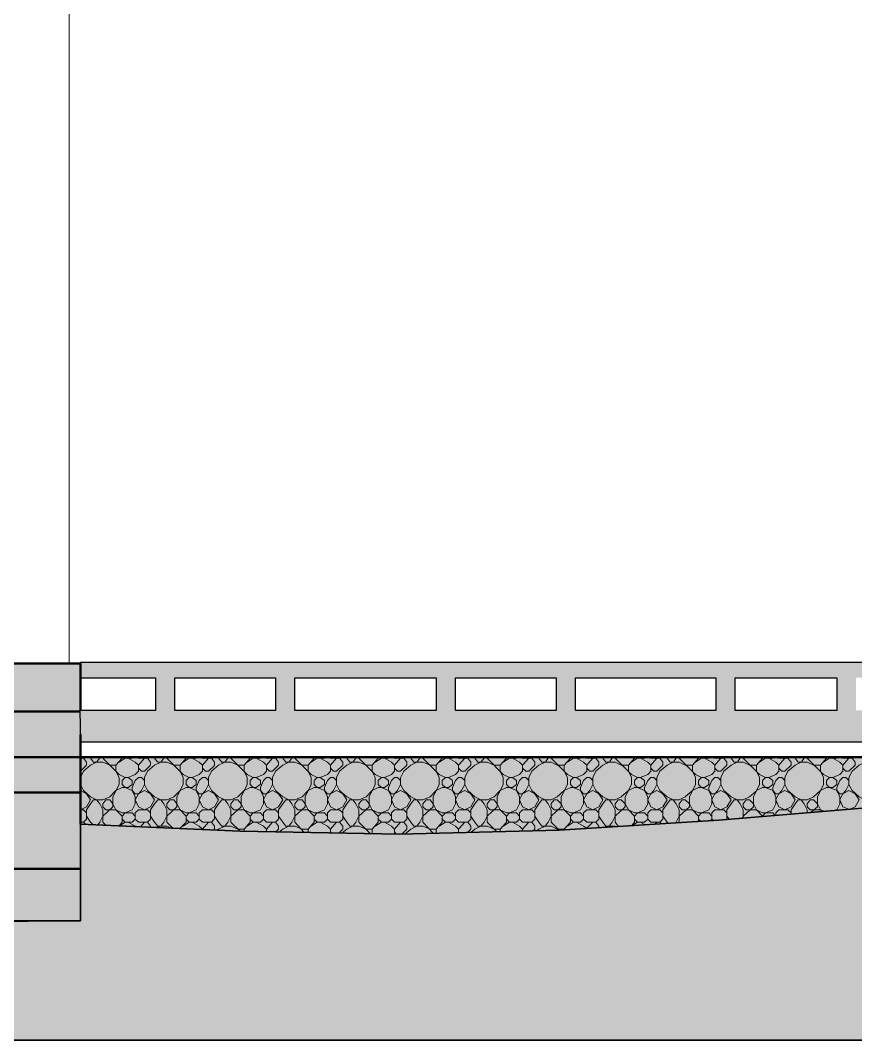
# Model space of a CAD drawing. Header units: millimetres. Extents: x 522330 to 539110, y -796875 to -790495.
# Drawn here: x 532270 to 534881, y -796875 to -793685 of the extents above; entities that cross this region are included whole.
import ezdxf

# ---------------------------------------------------------------- set-up
doc = ezdxf.new("R2010")
doc.units = ezdxf.units.MM
doc.layers.add('A-BAS-___-___-EXI', color=250, linetype='Continuous', lineweight=35)
doc.layers.add('A-POR-___-___-EXI', color=250, linetype='Continuous', lineweight=25)

msp = doc.modelspace()

# ---------------------------------------------------------------- hatches: boundary and pattern name
at = {"layer": 'A-BAS-___-___-EXI', "transparency": 33554636}
msp.add_hatch(color=9, dxfattribs=at).paths.add_polyline_path([(527973.9, -796503.6), (527973.9, -796233.5), (528971.7, -796173.1), (529470.6, -796154), (530000.1, -796154.6), (530468.4, -796163.6), (531466.2, -796195.3), (531965.1, -796198.5), (531965.1, -796500.4), (532457.7, -796500.4), (532457.7, -796198.5), (532956.6, -796220.8), (533455.5, -796230.3), (533954.3, -796217.6), (534453.2, -796185.8), (535023.1, -796139.1), (535203.2, -796125.4), (535451, -796112.7), (535702.1, -796112.7), (535949.9, -796128.6), (536197.8, -796163.6), (536442.5, -796208), (536442.5, -796503.6), (536935, -796500.4), (536935, -795696.4), (536442.5, -795696.4), (536442.5, -795988.8), (532457.7, -795988.8), (532457.7, -795918.1), (532456.4, -795842.6), (532457.7, -795842.6), (532457.7, -795696.4), (531965.1, -795696.4), (531965.1, -795988.8), (527973.9, -795988.8), (527973.9, -795696.4), (527481.4, -795696.4), (527481.4, -795988.8), (523493.4, -795988.8), (523493.4, -795674.2), (523000.8, -795674.2), (523000.8, -796481.3), (523507, -796478.1), (523503.2, -796255.3), (523992.3, -796236.6), (524491.2, -796208), (524990.1, -796169.9), (525237.9, -796157.2), (525489, -796150.9), (525736.8, -796157.2), (525984.7, -796173.1), (526483.6, -796220.8), (526731.5, -796236.6), (526982.5, -796239.8), (527481.4, -796233.5), (527481.4, -796503.6), (527488.6, -796503.6)])
at = {"layer": 'A-BAS-___-___-EXI'}
msp.add_hatch(color=253, dxfattribs=at).paths.add_polyline_path([(530000.1, -796873.8), (539110.4, -796873.8), (539110.4, -796116.5), (538736.8, -796090.5), (538485.7, -796068.2), (538117.1, -796061.9), (537815.2, -796071.4), (537624.6, -796090.5), (537608.7, -796020.6), (537510.2, -796020.6), (537341.8, -796023.7), (537157.5, -796033.3), (536979.5, -796026.9), (536935, -796009.1), (536935, -796500.4), (536442.5, -796503.6), (536442.5, -796208), (536197.8, -796163.6), (535949.9, -796128.6), (535702.1, -796112.7), (535451, -796112.7), (535203.2, -796125.4), (534952.1, -796144.5), (534453.2, -796185.8), (533954.3, -796217.6), (533455.5, -796230.3), (532956.6, -796220.8), (532457.7, -796198.5), (532457.7, -796500.4), (531965.1, -796503.6), (531965.1, -796198.5), (531466.2, -796195.3), (530468.4, -796163.6), (529969.5, -796154), (529470.6, -796154), (528971.7, -796173.1), (527973.9, -796233.5), (527973.9, -796503.6), (527481.4, -796503.6), (527481.4, -796233.5), (526982.5, -796239.8), (526731.5, -796236.6), (526483.6, -796220.8), (525984.7, -796173.1), (525736.8, -796157.2), (525489, -796150.9), (525237.9, -796157.2), (524977.1, -796170.9), (524491.2, -796208), (523992.3, -796236.6), (523503.2, -796255.3), (523507, -796478.1), (523000.8, -796481.3), (523000.8, -795988.8), (522921.4, -796017.4), (522845.1, -796030.1), (522768.9, -796020.6), (522613.2, -796023.7), (522578.2, -796014.2), (522511.5, -796014.2), (522387.6, -795963.4), (522359, -795953.8), (522330.4, -795953.8), (522330.4, -796873.8), (527488.6, -796873.8)])
at = {"layer": 'A-POR-___-___-EXI', "true_color": 0xc19a82}
h = msp.add_hatch(color=33, dxfattribs=at)
h.paths.add_polyline_path([(533767.3, -795941.1), (536442.5, -795941.1), (536442.5, -795842.6), (536258.2, -795842.6), (536258.2, -795740.9), (536442.5, -795740.9), (536442.5, -795693.3), (532457.8, -795693.3), (532458.6, -795740.9), (532692.8, -795740.9), (532692.8, -795842.6), (532456.4, -795842.6), (532458, -795941.1), (532511.6, -795941.1)])
h.paths.add_polyline_path([(532753.2, -795842.6), (532753.2, -795740.9), (533067.8, -795740.9), (533067.8, -795842.6)])
h.paths.add_polyline_path([(533630.2, -795842.6), (533630.2, -795740.9), (533944.8, -795740.9), (533944.8, -795842.6), (533767.3, -795842.6)])
h.paths.add_polyline_path([(533128.1, -795842.6), (533128.1, -795740.9), (533569.8, -795740.9), (533569.8, -795842.6)])
h.paths.add_polyline_path([(535756.1, -795842.6), (535756.1, -795740.9), (536197.8, -795740.9), (536197.8, -795842.6)])
h.paths.add_polyline_path([(535381.1, -795842.6), (535381.1, -795740.9), (535695.7, -795740.9), (535695.7, -795842.6)])
h.paths.add_polyline_path([(534005.2, -795842.6), (534005.2, -795740.9), (534443.7, -795740.9), (534443.7, -795842.6)])
h.paths.add_polyline_path([(535023.1, -795842.6), (534882.2, -795842.6), (534882.2, -795740.9), (535320.8, -795740.9), (535320.8, -795842.6)])
h.paths.add_polyline_path([(534504.1, -795842.6), (534504.1, -795740.9), (534821.9, -795740.9), (534821.9, -795842.6)])

# ---------------------------------------------------------------- linework, layer by layer
at = {"layer": 'A-BAS-___-___-EXI', "color": 8, "lineweight": 50}
for p, q in [((532456.4, -795845.8), (531965.1, -795845.8)), ((531965.1, -796100), (532457.7, -796100)), ((532457.7, -796338.3), (531965.1, -796338.3))]:
    msp.add_line(p, q, dxfattribs=at)
at = {"layer": 'A-BAS-___-___-EXI', "color": 9, "lineweight": 9}
for p, q in [((532457.7, -795992), (532467.2, -795992)), ((532486.3, -795988.8), (532487.8, -795990.3)), ((532488.2, -795990.7), (532489.4, -795991.9)), ((532511.6, -796000.6), (532517.6, -795992.5)), ((532518.2, -795991.8), (532521.2, -795988.8)), ((532527.6, -795992), (532527.6, -795988.8)), ((532578.4, -796004.7), (532597.5, -795992)), ((532778.6, -796004.7), (532797.7, -795992)), ((532978.8, -796004.7), (532997.9, -795992)), ((533179, -796004.7), (533198.1, -795992)), ((533379.2, -796004.7), (533398.3, -795992)), ((533579.4, -796004.7), (533598.4, -795992)), ((533779.6, -796004.7), (533798.6, -795992)), ((533979.8, -796004.7), (533998.8, -795992)), ((534180, -796004.7), (534199, -795992)), ((534380.2, -796004.7), (534399.2, -795992)), ((534580.4, -796004.7), (534599.4, -795992)), ((534780.5, -796004.7), (534799.6, -795992)), ((533189.4, -796061), (533198.1, -796052.3)), ((533329, -796122), (533350.6, -796112.7)), ((534230.8, -796182.6), (534230.8, -796163.8)), ((532473.5, -796198.5), (532467.2, -796192.2)), ((532597.5, -796192.2), (532579.8, -796204)), ((532646, -796206.9), (532657.9, -796192.2)), ((532778.6, -796204.9), (532797.7, -796192.2)), ((532978.8, -796204.9), (532997.9, -796192.2)), ((533179, -796204.9), (533198.1, -796192.2)), ((533379.2, -796204.9), (533398.3, -796192.2)), ((533579.4, -796204.9), (533598.4, -796192.2)), ((533770, -796214.4), (533789, -796192.3)), ((533779.6, -796204.9), (533798.6, -796192.2)), ((533878.1, -796204.9), (533868.6, -796192.2)), ((533979.8, -796204.9), (533998.8, -796192.2)), ((534199, -796192.2), (534182.7, -796203)), ((534222.5, -796200.5), (534208.6, -796192.2)), ((534253.1, -796198.5), (534259.4, -796192.2)), ((534274, -796197.2), (534268.9, -796192.2)), ((534396, -796189), (534389.7, -796182.6)), ((534427.8, -796185.8), (534430.1, -796183.5)), ((534434.2, -796185.8), (534432.1, -796183.7)), ((534485, -796182.6), (534478.7, -796173.1)), ((533241.6, -796226.2), (533239.4, -796223.9)), ((533445.7, -796230.1), (533439.6, -796223.9)), ((533641.4, -796225.6), (533639.8, -796223.9))]:
    msp.add_line(p, q, dxfattribs=at)
at = {"layer": 'A-BAS-___-___-EXI'}
for p, q in [((534952.1, -796144.5), (534453.2, -796185.8)), ((534453.2, -796185.8), (534952.1, -796144.5)), ((534453.2, -796185.8), (533954.3, -796217.6)), ((533954.3, -796217.6), (534453.2, -796185.8)), ((533455.5, -796230.3), (532956.6, -796220.8)), ((532956.6, -796220.8), (533455.5, -796230.3)), ((533954.3, -796217.6), (533455.5, -796230.3)), ((533455.5, -796230.3), (533954.3, -796217.6))]:
    msp.add_line(p, q, dxfattribs=at)
at = {"layer": 'A-BAS-___-___-EXI', "color": 32, "lineweight": 9}
for p, q in [((532340.1, -796875.4), (532340.1, -796873.8)), ((532460.8, -796875.4), (532460.8, -796873.8)), ((532858, -796875.4), (532858, -796873.8)), ((532975.6, -796875.4), (532975.6, -796873.8)), ((533096.4, -796875.4), (533096.4, -796873.8)), ((533493.6, -796875.4), (533493.6, -796873.8)), ((533611.2, -796875.4), (533611.2, -796873.8)), ((533731.9, -796875.4), (533731.9, -796873.8)), ((534129.1, -796875.4), (534129.1, -796873.8)), ((534246.7, -796875.4), (534246.7, -796873.8)), ((534367.4, -796875.4), (534367.4, -796873.8)), ((534764.7, -796875.4), (534764.7, -796873.8))]:
    msp.add_line(p, q, dxfattribs=at)
at = {"layer": 'A-BAS-___-___-EXI'}
for points in [[(532457.7, -795842.6), (532457.7, -795696.4), (531965.1, -795696.4), (531965.1, -795988.8), (527973.9, -795988.8), (527973.9, -795696.4), (527481.4, -795696.4)], [(536442.5, -795941.1), (536442.5, -795988.8), (532457.7, -795988.8), (532457.7, -795918.1)], [(522613.2, -796023.7), (522578.2, -796014.2), (522511.5, -796014.2), (522387.6, -795963.4), (522359, -795953.8), (522330.4, -795953.8), (522330.4, -796873.8), (539110.4, -796873.8), (539110.4, -796116.5), (538736.8, -796090.5)], [(531466.2, -796195.3), (530967.3, -796179.5), (531466.2, -796195.3), (531965.1, -796198.5), (531965.1, -796500.4), (532457.7, -796500.4), (532457.7, -796198.5), (532956.6, -796220.8)], [(532956.6, -796220.8), (532457.7, -796198.5), (532457.7, -796500.4), (531965.1, -796503.6), (531965.1, -796500.4), (531965.1, -796198.5), (531466.2, -796195.3)]]:
    msp.add_lwpolyline(points, dxfattribs=at)
at = {"layer": 'A-BAS-___-___-EXI', "color": 8, "lineweight": 50, "flags": 128}
for points in [[(536884.2, -795696.4), (536935, -795696.4), (536935, -796009.1), (536884.2, -795988.8), (532457.7, -795988.8), (531965.1, -795988.8), (527973.9, -795988.8)], [(531965.1, -796198.5), (531965.1, -795988.8), (531965.1, -795696.4), (532457.7, -795696.4), (532457.7, -795842.6)]]:
    msp.add_lwpolyline(points, dxfattribs=at)
at = {"layer": 'A-BAS-___-___-EXI', "color": 8, "lineweight": 50}
msp.add_lwpolyline([(532457.7, -795918.1), (532457.7, -795988.8), (532457.7, -796198.5)], dxfattribs=at)
at = {"layer": 'A-BAS-___-___-EXI', "color": 9, "lineweight": 9, "flags": 128}
for points in [[(532457.7, -796033.3), (532476.7, -796014.2), (532476.7, -796004.7), (532467.2, -795992)], [(532457.7, -796052.3), (532467.2, -796033.3), (532489.4, -796014.2), (532508.5, -796004.7), (532510.8, -796001.6)], [(532489.4, -795992), (532499, -796004.7), (532527.6, -796004.7), (532549.8, -796014.2), (532568.9, -796014.2), (532568.9, -796033.3), (532578.4, -796052.3), (532578.4, -796074.6), (532559.3, -796112.7), (532559.3, -796144.5), (532527.6, -796173.1), (532518, -796192.2), (532512.2, -796200.9)], [(532607, -796052.3), (532597.5, -796052.3), (532578.4, -796042.8), (532528.8, -795993.2)], [(532568.9, -796014.2), (532587.9, -795992), (532587.9, -795988.8)], [(532594.3, -795988.8), (532597.5, -795992), (532619.7, -795992), (532622.9, -795988.8)], [(532638.8, -796014.2), (532629.3, -796004.7), (532607, -795992)], [(532657.9, -796061.9), (532648.3, -796052.3), (532638.8, -796052.3), (532629.3, -796061.9), (532619.7, -796084.1), (532619.7, -796093.7), (532629.3, -796103.2), (532638.8, -796103.2), (532648.3, -796093.7), (532657.9, -796074.6), (532657.9, -796052.3), (532667.4, -796033.3), (532689.6, -796014.2), (532708.7, -796004.7)], [(532635.6, -795988.8), (532638.8, -795992), (532667.4, -795992), (532670.6, -795988.8)], [(532638.8, -796023.7), (532648.3, -796033.3), (532657.9, -796033.3), (532676.9, -796014.2), (532676.9, -796004.7), (532667.4, -795992)], [(532638.8, -796032.6), (532638.8, -796014.2), (532657.9, -795992)], [(532698.5, -796003.8), (532689.6, -795992), (532686.4, -795988.8)], [(532696, -796208), (532708.7, -796204.9), (532718.2, -796192.2), (532727.8, -796173.1), (532759.5, -796144.5), (532759.5, -796112.7), (532778.6, -796074.6), (532778.6, -796052.3), (532769.1, -796033.3), (532769.1, -796014.2), (532750, -796014.2), (532727.8, -796004.7), (532699.2, -796004.7)], [(532708.8, -796004.5), (532718.2, -795992), (532721.4, -795988.8)], [(532858, -795992), (532839, -796014.2), (532839, -796033.3), (532829.4, -796042.8), (532807.2, -796052.3), (532797.7, -796052.3), (532778.6, -796042.8), (532727.8, -795992), (532727.8, -795988.8)], [(532769.1, -796014.2), (532788.1, -795992), (532788.1, -795988.8)], [(532794.5, -795988.8), (532797.7, -795992), (532819.9, -795992), (532823.1, -795988.8)], [(532839, -796014.2), (532829.4, -796004.7), (532807.2, -795992)], [(532858, -796061.9), (532848.5, -796052.3), (532839, -796052.3), (532829.4, -796061.9), (532819.9, -796084.1), (532819.9, -796093.7), (532829.4, -796103.2), (532839, -796103.2), (532848.5, -796093.7), (532858, -796074.6), (532858, -796052.3), (532867.6, -796033.3), (532889.8, -796014.2), (532908.9, -796004.7), (532918.4, -795992), (532921.6, -795988.8)], [(532835.8, -795988.8), (532839, -795992), (532867.6, -795992), (532870.8, -795988.8)], [(532877.1, -796014.2), (532877.1, -796004.7), (532867.6, -795992)], [(532886.6, -795988.8), (532889.8, -795992), (532899.4, -796004.7), (532928, -796004.7), (532950.2, -796014.2), (532968.5, -796014.2)], [(533007.4, -796052.3), (532997.9, -796052.3), (532978.8, -796042.8), (532928, -795992), (532928, -795988.8)], [(532969.3, -796014.2), (532988.3, -795992), (532988.3, -795988.8)], [(532988.3, -796182.6), (532997.9, -796192.2), (533020.1, -796192.2), (533029.6, -796182.6), (533039.2, -796192.2), (533067.8, -796192.2), (533077.3, -796182.6), (533077.3, -796154), (533090, -796135), (533099.5, -796122.3), (533128.1, -796122.3), (533150.4, -796112.7), (533169.5, -796093.7), (533188.5, -796084.1), (533207.6, -796084.1), (533220.3, -796074.6), (533220.3, -796061.9), (533207.6, -796052.3), (533229.8, -796042.8), (533239.4, -796033.3), (533239.4, -796014.2), (533258.4, -795992)], [(532994.7, -795988.8), (532997.9, -795992), (533020.1, -795992), (533023.3, -795988.8)], [(533020.1, -796074.6), (533020.1, -796061.9), (533007.4, -796052.3), (533029.6, -796042.8), (533039.2, -796033.3), (533039.2, -796014.2), (533058.2, -795992)], [(533039.2, -796014.2), (533029.6, -796004.7), (533007.4, -795992)], [(533058.2, -796061.9), (533048.7, -796052.3), (533039.2, -796052.3), (533029.6, -796061.9), (533020.1, -796084.1), (533020.1, -796093.7), (533029.6, -796103.2), (533039.2, -796103.2), (533048.7, -796093.7), (533058.2, -796074.6), (533058.2, -796052.3), (533067.8, -796033.3), (533090, -796014.2), (533109.1, -796004.7), (533118.6, -795992), (533121.8, -795988.8)], [(533036, -795988.8), (533039.2, -795992), (533067.8, -795992), (533071, -795988.8)], [(533039.2, -796023.7), (533048.7, -796033.3), (533058.2, -796033.3), (533077.3, -796014.2), (533077.3, -796004.7), (533067.8, -795992)], [(533086.8, -795988.8), (533090, -795992), (533099.5, -796004.7), (533128.1, -796004.7), (533150.4, -796014.2), (533169.5, -796014.2), (533169.5, -796033.2)], [(533207.6, -796052.3), (533198.1, -796052.3), (533179, -796042.8), (533128.1, -795992), (533128.1, -795988.8)], [(533169.5, -796014.2), (533188.5, -795992), (533188.5, -795988.8)], [(533194.9, -795988.8), (533198.1, -795992), (533220.3, -795992), (533223.5, -795988.8)], [(533239.4, -796014.2), (533229.8, -796004.7), (533207.6, -795992)], [(533258.4, -796061.9), (533248.9, -796052.3), (533239.4, -796052.3), (533229.8, -796061.9), (533220.3, -796084.1), (533220.3, -796093.7), (533229.8, -796103.2), (533239.4, -796103.2), (533248.9, -796093.7), (533258.4, -796074.6), (533258.4, -796052.3), (533268, -796033.3), (533290.2, -796014.2), (533309.3, -796004.7), (533318.8, -795992), (533322, -795988.8)], [(533236.2, -795988.8), (533239.4, -795992), (533268, -795992), (533271.1, -795988.8)], [(533239.4, -796023.7), (533248.9, -796033.3), (533258.4, -796033.3), (533277.5, -796014.2), (533277.5, -796004.7), (533268, -795992)], [(533287, -795988.8), (533290.2, -795992), (533299.7, -796004.7), (533328.3, -796004.7), (533350.6, -796014.2), (533369.7, -796014.2), (533369.7, -796033.3)], [(533407.8, -796052.3), (533398.3, -796052.3), (533379.2, -796042.8), (533328.3, -795992), (533328.3, -795988.8)], [(533350.6, -796112.7), (533369.7, -796093.7), (533388.7, -796084.1), (533407.8, -796084.1), (533420.5, -796074.6), (533420.5, -796061.9), (533407.8, -796052.3), (533430, -796042.8), (533439.6, -796033.3), (533439.6, -796014.2), (533458.6, -795992)], [(533369.7, -796014.2), (533388.7, -795992), (533388.7, -795988.8)], [(533395.1, -795988.8), (533398.3, -795992), (533420.5, -795992), (533423.7, -795988.8)], [(533439.6, -796014.2), (533430, -796004.7), (533407.8, -795992)], [(533436.4, -795988.8), (533439.6, -795992), (533468.2, -795992), (533471.3, -795988.8)], [(533439.6, -796023.7), (533449.1, -796033.3), (533458.6, -796033.3), (533477.7, -796014.2), (533477.7, -796004.7), (533468.2, -795992)], [(533459.1, -796051.3), (533468.2, -796033.3), (533490.4, -796014.2), (533509.5, -796004.7)], [(533471.8, -796229.9), (533490.4, -796214.4), (533509.5, -796204.9), (533519, -796192.2), (533528.5, -796173.1), (533560.3, -796144.5), (533560.3, -796112.7), (533579.4, -796074.6), (533579.4, -796052.3), (533569.8, -796033.3), (533569.8, -796014.2), (533550.8, -796014.2), (533528.5, -796004.7), (533499.9, -796004.7), (533490.4, -795992), (533487.2, -795988.8)], [(533509.5, -796004.7), (533519, -795992), (533522.2, -795988.8)], [(533608, -796052.3), (533598.4, -796052.3), (533579.4, -796042.8), (533528.5, -795992), (533528.5, -795988.8)], [(533569.8, -796014.2), (533588.9, -795992), (533588.9, -795988.8)], [(533595.3, -795988.8), (533598.4, -795992), (533620.7, -795992), (533623.9, -795988.8)], [(533620, -796061.3), (533608, -796052.3), (533630.2, -796042.8), (533639.8, -796033.3), (533639.8, -796014.2), (533658.8, -795992)], [(533639.8, -796014.2), (533630.2, -796004.7), (533608, -795992)], [(533630.2, -796062), (533620.7, -796084.1), (533620.7, -796093.7), (533630.2, -796103.2), (533639.8, -796103.2), (533649.3, -796093.7), (533658.8, -796074.6), (533658.8, -796052.3), (533668.4, -796033.3), (533690.6, -796014.2), (533709.7, -796004.7)], [(533636.6, -795988.8), (533639.8, -795992), (533668.4, -795992), (533671.5, -795988.8)], [(533639.8, -796023.7), (533649.3, -796033.3), (533658.8, -796033.3), (533677.9, -796014.2), (533677.9, -796004.7), (533668.4, -795992)], [(533687.4, -795988.8), (533690.6, -795992), (533700.1, -796004.7), (533728.7, -796004.7), (533751, -796014.2), (533770, -796014.2), (533770, -796033.3)], [(533709.7, -796004.7), (533719.2, -795992), (533722.4, -795988.8)], [(533808.2, -796052.3), (533798.6, -796052.3), (533779.6, -796042.8), (533728.7, -795992), (533728.7, -795988.8)], [(533770, -796014.2), (533789.1, -795992), (533789.1, -795988.8)], [(533795.5, -795988.8), (533798.6, -795992), (533820.9, -795992), (533824.1, -795988.8)], [(533820.9, -796073.9), (533820.9, -796061.9), (533808.2, -796052.3), (533830.4, -796042.8), (533840, -796033.3), (533840, -796014.2), (533859, -795992)], [(533840, -796014.2), (533830.4, -796004.7), (533808.2, -795992)], [(533859, -796061.9), (533849.5, -796052.3), (533840, -796052.3), (533830.4, -796061.9), (533820.9, -796084.1), (533820.9, -796093.7), (533830.4, -796103.2), (533840, -796103.2), (533849.5, -796093.7), (533859, -796074.6), (533859, -796052.3), (533868.6, -796033.3), (533890.8, -796014.2), (533909.9, -796004.7), (533919.4, -795992), (533922.6, -795988.8)], [(533836.8, -795988.8), (533840, -795992), (533868.6, -795992), (533871.7, -795988.8)], [(533840, -796023.7), (533849.5, -796033.3), (533859, -796033.3), (533878.1, -796014.2), (533878.1, -796004.7), (533868.6, -795992)], [(533883.3, -796219.4), (533890.8, -796214.4), (533909.9, -796204.9), (533919.4, -796192.2), (533928.9, -796173.1), (533960.7, -796144.5), (533960.7, -796112.7), (533979.8, -796074.6), (533979.8, -796052.3), (533970.2, -796033.3), (533970.2, -796014.2), (533948, -796014.2), (533928.9, -796004.7), (533900.3, -796004.7), (533890.8, -795992), (533887.6, -795988.8)], [(534008.4, -796052.3), (533998.8, -796052.3), (533979.8, -796042.8), (533928.9, -795992), (533928.9, -795988.8)], [(533970.2, -796014.2), (533989.3, -795992), (533989.3, -795988.8)], [(533989.3, -796084.1), (534008.4, -796084.1), (534021.1, -796074.6), (534021.1, -796061.9), (534008.4, -796052.3), (534030.6, -796042.8), (534040.1, -796033.3), (534040.1, -796014.2), (534059.2, -795992)], [(533989.3, -796182.6), (533998.8, -796192.2), (534021.1, -796192.2), (534030.6, -796182.6), (534040.1, -796192.2), (534068.7, -796192.2), (534078.3, -796182.6), (534078.3, -796154), (534091, -796135), (534100.5, -796122.3), (534129.1, -796122.3), (534148.2, -796112.7), (534170.4, -796093.7), (534189.5, -796084.1), (534208.6, -796084.1), (534221.3, -796074.6), (534221.3, -796061.9), (534208.6, -796052.3), (534230.8, -796042.8), (534240.3, -796033.3), (534240.3, -796014.2), (534259.4, -795992)], [(533995.7, -795988.8), (533998.8, -795992), (534021.1, -795992), (534024.3, -795988.8)], [(534040.1, -796014.2), (534030.6, -796004.7), (534008.4, -795992)], [(534059.2, -796061.9), (534049.7, -796052.3), (534040.1, -796052.3), (534030.6, -796061.9), (534021.1, -796084.1), (534021.1, -796093.7), (534030.6, -796103.2), (534040.1, -796103.2), (534049.7, -796093.7), (534059.2, -796074.6), (534059.2, -796052.3), (534068.7, -796033.3), (534091, -796014.2), (534110.1, -796004.7), (534119.6, -795992), (534122.8, -795988.8)], [(534037, -795988.8), (534040.1, -795992), (534068.7, -795992), (534071.9, -795988.8)], [(534040.1, -796023.7), (534049.7, -796033.3), (534059.2, -796033.3), (534078.3, -796014.2), (534078.3, -796004.7), (534068.7, -795992)], [(534087.8, -795988.8), (534091, -795992), (534100.5, -796004.7), (534129.1, -796004.7), (534148.2, -796014.2), (534170.4, -796014.2), (534170.4, -796033.3), (534180, -796052.3), (534180, -796074.5)], [(534208.6, -796052.3), (534199, -796052.3), (534180, -796042.8), (534129.1, -795992), (534129.1, -795988.8)], [(534170.4, -796014.2), (534189.5, -795992), (534189.5, -795988.8)], [(534189.5, -796182.6), (534199, -796192.2), (534221.3, -796192.2), (534230.8, -796182.6), (534240.3, -796192.2), (534268.9, -796192.2), (534278.5, -796182.6), (534278.5, -796154), (534291.2, -796135), (534300.7, -796122.3), (534329.3, -796122.3), (534348.4, -796112.7), (534370.6, -796093.7), (534389.7, -796084.1), (534408.8, -796084.1), (534421.5, -796074.6), (534421.5, -796061.9), (534408.8, -796052.3), (534431, -796042.8), (534440.5, -796033.3), (534440.5, -796014.2), (534459.6, -795992)], [(534195.9, -795988.8), (534199, -795992), (534221.3, -795992), (534224.5, -795988.8)], [(534240.3, -796014.2), (534230.8, -796004.7), (534208.6, -795992)], [(534259.4, -796061.9), (534249.9, -796052.3), (534240.3, -796052.3), (534230.8, -796061.9), (534221.3, -796084.1), (534221.3, -796093.7), (534230.8, -796103.2), (534240.3, -796103.2), (534249.9, -796093.7), (534259.4, -796074.6), (534259.4, -796052.3), (534268.9, -796033.3), (534291.2, -796014.2), (534310.3, -796004.7), (534319.8, -795992), (534323, -795988.8)], [(534237.2, -795988.8), (534240.3, -795992), (534268.9, -795992), (534272.1, -795988.8)], [(534240.3, -796023.7), (534249.9, -796033.3), (534259.4, -796033.3), (534278.5, -796014.2), (534278.5, -796004.7), (534268.9, -795992)], [(534288, -795988.8), (534291.2, -795992), (534300.7, -796004.7), (534329.3, -796004.7), (534348.4, -796014.2), (534370.6, -796014.2), (534370.6, -796033.3), (534380.2, -796052.3), (534380.2, -796074.6), (534361.1, -796112.7), (534361.1, -796144.5), (534329.3, -796173.1)], [(534408.8, -796052.3), (534399.2, -796052.3), (534380.2, -796042.8), (534329.3, -795992), (534329.3, -795988.8)], [(534370.6, -796014.2), (534389.7, -795992), (534389.7, -795988.8)], [(534396, -795988.8), (534399.2, -795992), (534421.5, -795992), (534424.6, -795988.8)], [(534440.5, -796014.2), (534431, -796004.7), (534408.8, -795992)], [(534459.6, -796061.9), (534450.1, -796052.3), (534440.5, -796052.3), (534431, -796061.9), (534421.5, -796084.1), (534421.5, -796093.7), (534431, -796103.2), (534440.5, -796103.2), (534450.1, -796093.7), (534459.6, -796074.6), (534459.6, -796052.3), (534469.1, -796033.3), (534491.4, -796014.2), (534510.4, -796004.7), (534520, -795992), (534523.2, -795988.8)], [(534437.4, -795988.8), (534440.5, -795992), (534469.1, -795992), (534472.3, -795988.8)], [(534440.5, -796023.7), (534450.1, -796033.3), (534459.6, -796033.3), (534478.7, -796014.2), (534478.7, -796004.7), (534469.1, -795992)], [(534526.3, -796179.5), (534529.5, -796173.1), (534561.3, -796144.5), (534561.3, -796112.7), (534580.4, -796074.6), (534580.4, -796052.3), (534570.8, -796033.3), (534570.8, -796014.2), (534548.6, -796014.2), (534529.5, -796004.7), (534500.9, -796004.7), (534491.4, -795992), (534488.2, -795988.8)], [(534609, -796052.3), (534599.4, -796052.3), (534580.4, -796042.8), (534529.5, -795992), (534529.5, -795988.8)], [(534570.8, -796014.2), (534589.9, -795992), (534589.9, -795988.8)], [(534570.8, -796093.7), (534589.9, -796084.1), (534609, -796084.1), (534621.7, -796074.6), (534621.7, -796061.9), (534609, -796052.3), (534631.2, -796042.8), (534640.7, -796033.3), (534640.7, -796014.2), (534659.8, -795992)], [(534596.2, -795988.8), (534599.4, -795992), (534621.7, -795992), (534624.8, -795988.8)], [(534640.7, -796014.2), (534631.2, -796004.7), (534609, -795992)], [(534659.8, -796061.9), (534650.3, -796052.3), (534640.7, -796052.3), (534631.2, -796061.9), (534621.7, -796084.1), (534621.7, -796093.7), (534631.2, -796103.2), (534640.7, -796103.2), (534650.3, -796093.7), (534659.8, -796074.6), (534659.8, -796052.3), (534669.3, -796033.3), (534691.6, -796014.2), (534710.6, -796004.7), (534720.2, -795992), (534723.3, -795988.8)], [(534637.6, -795988.8), (534640.7, -795992), (534669.3, -795992), (534672.5, -795988.8)], [(534640.7, -796023.7), (534650.3, -796033.3), (534659.8, -796033.3), (534678.9, -796014.2), (534678.9, -796004.7), (534669.3, -795992)], [(534742.4, -796160.4), (534761.5, -796144.5), (534761.5, -796112.7), (534780.5, -796074.6), (534780.5, -796052.3), (534771, -796033.3), (534771, -796014.2), (534748.8, -796014.2), (534729.7, -796004.7), (534701.1, -796004.7), (534691.6, -795992), (534688.4, -795988.8)], [(534818.7, -796154), (534821.9, -796154), (534831.4, -796135), (534831.4, -796112.7), (534821.9, -796093.7), (534799.6, -796084.1), (534790.1, -796074.6), (534790.1, -796061.9), (534799.6, -796052.3), (534780.5, -796042.8), (534729.7, -795992), (534729.7, -795988.8)], [(534771, -796014.2), (534790.1, -795992), (534790.1, -795988.8)], [(534796.4, -795988.8), (534799.6, -795992), (534821.9, -795992), (534825, -795988.8)], [(534799.6, -796052.3), (534809.1, -796052.3), (534831.4, -796042.8), (534840.9, -796033.3), (534840.9, -796014.2), (534860, -795992)], [(534840.9, -796014.2), (534831.4, -796004.7), (534809.1, -795992)], [(534860, -796061.9), (534850.5, -796052.3), (534840.9, -796052.3), (534831.4, -796061.9), (534821.9, -796084.1), (534821.9, -796093.7), (534831.4, -796103.2), (534840.9, -796103.2), (534850.5, -796093.7), (534860, -796074.6), (534860, -796052.3), (534869.5, -796033.3), (534891.8, -796014.2), (534910.8, -796004.7), (534920.4, -795992), (534923.5, -795988.8)], [(534837.7, -795988.8), (534840.9, -795992), (534869.5, -795992), (534872.7, -795988.8)], [(534840.9, -796023.7), (534850.5, -796033.3), (534860, -796033.3), (534879.1, -796014.2), (534879.1, -796004.7), (534869.5, -795992)], [(532549.8, -796112.7), (532568.9, -796093.7), (532587.9, -796084.1), (532607, -796084.1), (532619.7, -796074.6), (532619.7, -796061.9), (532607, -796052.3), (532629.3, -796042.8), (532638.8, -796033.3)], [(532839, -796023.7), (532848.5, -796033.3), (532858, -796033.3), (532876.4, -796014.9)], [(532883.6, -796217.5), (532889.8, -796214.4), (532908.9, -796204.9), (532918.4, -796192.2), (532928, -796173.1), (532959.7, -796144.5), (532959.7, -796112.7), (532978.8, -796074.6), (532978.8, -796052.3), (532969.3, -796033.3), (532969.3, -796014.3)], [(533078.4, -796223.1), (533090, -796214.4), (533109.1, -796204.9), (533118.6, -796192.2), (533128.1, -796173.1), (533159.9, -796144.5), (533159.9, -796112.7), (533179, -796074.6), (533179, -796052.3), (533169.5, -796033.3)], [(533274.7, -796226.8), (533290.2, -796214.4), (533309.3, -796204.9), (533318.8, -796192.2), (533328.3, -796173.1), (533360.1, -796144.5), (533360.1, -796112.7), (533379.2, -796074.6), (533379.2, -796052.3), (533370.1, -796034.2)], [(533677.8, -796224.6), (533690.6, -796214.4), (533709.7, -796204.9), (533719.2, -796192.2), (533728.7, -796173.1), (533760.5, -796144.5), (533760.5, -796112.7), (533779.6, -796074.6), (533779.6, -796052.3), (533770, -796033.3)], [(532579.1, -796203.9), (532587.9, -796192.2), (532587.9, -796173.1), (532597.5, -796163.6), (532619.7, -796154), (532629.3, -796135), (532629.3, -796112.7), (532619.7, -796093.7), (532597.5, -796084.1), (532587.9, -796074.6), (532587.9, -796061.9), (532596.5, -796053.3)], [(532587.9, -796182.6), (532597.5, -796192.2), (532619.7, -796192.2), (532629.3, -796182.6), (532638.8, -796192.2), (532667.4, -796192.2), (532676.9, -796182.6), (532676.9, -796154), (532689.6, -796135), (532699.2, -796122.3), (532727.8, -796122.3), (532750, -796112.7), (532769.1, -796093.7), (532788.1, -796084.1), (532807.2, -796084.1), (532819.9, -796074.6), (532819.9, -796061.9), (532807.2, -796052.3)], [(532769.1, -796211.2), (532788.1, -796192.2), (532788.1, -796173.1), (532797.7, -796163.6), (532819.9, -796154), (532829.4, -796135), (532829.4, -796112.7), (532819.9, -796093.7), (532797.7, -796084.1), (532788.1, -796074.6), (532788.1, -796061.9), (532797.7, -796052.3)], [(532969.3, -796214.4), (532988.3, -796192.2), (532988.3, -796173.1), (532997.9, -796163.6), (533020.1, -796154), (533029.6, -796135), (533029.6, -796112.7), (533020.1, -796093.7), (532997.9, -796084.1), (532988.3, -796074.6), (532988.3, -796061.9), (532997.9, -796052.3)], [(533169.5, -796214.4), (533188.5, -796192.2), (533188.5, -796173.1), (533198.1, -796163.6), (533220.3, -796154), (533229.8, -796135), (533229.8, -796112.7), (533220.3, -796093.7), (533198.1, -796084.1), (533188.5, -796074.6), (533188.5, -796061.9)], [(533369.7, -796214.4), (533388.7, -796192.2), (533388.7, -796173.1), (533398.3, -796163.6), (533420.5, -796154), (533430, -796135), (533430, -796112.7), (533420.5, -796093.7), (533398.3, -796084.1), (533388.7, -796074.6), (533388.7, -796061.9), (533398.3, -796052.3)], [(533420.5, -796084.1), (533420.5, -796093.7), (533430, -796103.2), (533439.6, -796103.2), (533449.1, -796093.7), (533458.6, -796074.6), (533458.6, -796052.3)], [(533458.6, -796061.9), (533449.1, -796052.3), (533439.6, -796052.3), (533430, -796061.9), (533420.6, -796083.9)], [(533550.8, -796112.7), (533569.8, -796093.7), (533588.9, -796084.1), (533608, -796084.1), (533620.7, -796074.6), (533620.7, -796061.9)], [(533599.1, -796163.3), (533620.7, -796154), (533630.2, -796135), (533630.2, -796112.7), (533620.7, -796093.7), (533598.4, -796084.1), (533588.9, -796074.6), (533588.9, -796061.9), (533598.4, -796052.3)], [(533658.8, -796061.9), (533649.3, -796052.3), (533639.8, -796052.3), (533630.2, -796061.9)], [(533789.1, -796192.2), (533789.1, -796173.1), (533798.6, -796163.6), (533820.9, -796154), (533830.4, -796135), (533830.4, -796112.7), (533820.9, -796093.7), (533798.6, -796084.1), (533789.1, -796074.6), (533789.1, -796061.9), (533798.6, -796052.3)], [(533970.2, -796214.4), (533989.3, -796192.2), (533989.3, -796173.1), (533998.8, -796163.6), (534021.1, -796154), (534030.6, -796135), (534030.6, -796112.7), (534021.1, -796093.7), (533998.8, -796084.1), (533989.3, -796074.6), (533989.3, -796061.9), (533998.8, -796052.3)], [(534189.5, -796074.6), (534189.5, -796061.9), (534199, -796052.3)], [(534430.6, -796111.9), (534421.5, -796093.7), (534399.2, -796084.1), (534389.7, -796074.6), (534389.7, -796061.9), (534399.2, -796052.3)], [(534628, -796169.9), (534621.7, -796163.6), (534589.9, -796163.6), (534570.8, -796154), (534589.9, -796173.1), (534599.4, -796163.6), (534621.7, -796154), (534631.2, -796135), (534631.2, -796112.7), (534621.7, -796093.7), (534599.4, -796084.1), (534589.9, -796074.6), (534589.9, -796061.9), (534599.4, -796052.3)], [(534678.9, -796166.7), (534678.9, -796154), (534691.6, -796135), (534701.1, -796122.3), (534729.7, -796122.3), (534748.8, -796112.7), (534771, -796093.7), (534790.1, -796084.1), (534809.1, -796084.1), (534821.9, -796074.6), (534821.9, -796061.9), (534809.1, -796052.3)], [(532537.1, -796201.7), (532527.6, -796192.2), (532527.6, -796154), (532518, -796135), (532508.5, -796122.3), (532489.4, -796112.7), (532467.2, -796093.7), (532457.7, -796074.6)], [(532476.7, -796103.2), (532457.7, -796093.7), (532476.7, -796103.2), (532489.4, -796122.3), (532476.7, -796144.5), (532457.7, -796154), (532467.2, -796154), (532476.7, -796163.6)], [(532676.9, -796103.2), (532657.9, -796093.7), (532676.9, -796103.2), (532689.6, -796122.3), (532676.9, -796144.5), (532657.9, -796154), (532638.8, -796144.5), (532629.3, -796122.3), (532638.8, -796103.2), (532657.9, -796093.7)], [(532746.8, -796211.2), (532727.8, -796192.2), (532727.8, -796154), (532718.2, -796135), (532708.7, -796122.3), (532689.6, -796112.7), (532667.4, -796093.7), (532657.9, -796074.6)], [(532877.1, -796103.2), (532858, -796093.7), (532877.1, -796103.2), (532889.8, -796122.3), (532877.1, -796144.5), (532858, -796154), (532839, -796144.5), (532829.4, -796122.3), (532839, -796103.2), (532858, -796093.7)], [(532956.6, -796220.8), (532928, -796192.2), (532928, -796154), (532918.4, -796135), (532908.9, -796122.3), (532889.8, -796112.7), (532867.6, -796093.7), (532858, -796074.6)], [(532950.2, -796112.7), (532969.3, -796093.7), (532988.3, -796084.1), (533007.4, -796084.1), (533019.9, -796074.7)], [(533077.3, -796103.2), (533058.2, -796093.7), (533077.3, -796103.2), (533090, -796122.3), (533077.3, -796144.5), (533058.2, -796154), (533039.2, -796144.5), (533029.6, -796122.3), (533039.2, -796103.2), (533058.2, -796093.7)], [(533090, -796112.7), (533067.8, -796093.7), (533058.2, -796074.6)], [(533277.5, -796103.2), (533258.4, -796093.7), (533277.5, -796103.2), (533290.2, -796122.3), (533277.5, -796144.5), (533258.4, -796154), (533239.4, -796144.5), (533229.8, -796122.3), (533239.4, -796103.2), (533258.4, -796093.7)], [(533290.2, -796112.7), (533268, -796093.7), (533258.4, -796074.6)], [(533477.4, -796144.7), (533458.6, -796154), (533439.6, -796144.5), (533430, -796122.3), (533439.6, -796103.2), (533458.6, -796093.7), (533477.7, -796103.2)], [(533490.4, -796112.7), (533468.2, -796093.7), (533458.6, -796074.6)], [(533458.6, -796093.7), (533477.7, -796103.2), (533490.4, -796122.3), (533477.7, -796144.5)], [(533677.9, -796103.2), (533658.8, -796093.7), (533677.9, -796103.2), (533690.6, -796122.3), (533677.9, -796144.5), (533658.8, -796154), (533639.8, -796144.5), (533630.2, -796122.3), (533639.8, -796103.2), (533658.8, -796093.7)], [(533690.6, -796112.7), (533668.4, -796093.7), (533658.8, -796074.6)], [(533751, -796112.7), (533770, -796093.7), (533789.1, -796084.1), (533808.2, -796084.1), (533820.9, -796074.6)], [(533859, -796093.7), (533878.1, -796103.2), (533890.8, -796122.3), (533878.1, -796144.5), (533859, -796154), (533840, -796144.5), (533830.4, -796122.3), (533840, -796103.2), (533859, -796093.7), (533878.1, -796103.2)], [(533954.3, -796217.6), (533928.9, -796192.2), (533928.9, -796154), (533919.4, -796135), (533909.9, -796122.3), (533890.8, -796112.7), (533868.6, -796093.7), (533859, -796074.6)], [(533948, -796112.7), (533970.2, -796093.7), (533988.8, -796084.4)], [(534078.3, -796103.2), (534059.2, -796093.7), (534078.3, -796103.2), (534091, -796122.3), (534078.3, -796144.5), (534059.2, -796154), (534040.1, -796144.5), (534030.6, -796122.3), (534040.1, -796103.2), (534059.2, -796093.7)], [(534091, -796112.7), (534068.7, -796093.7), (534059.2, -796074.6)], [(534180, -796074.6), (534160.9, -796112.7), (534160.9, -796144.5), (534129.1, -796173.1), (534119.6, -796192.2), (534110.1, -796204.9), (534097.3, -796208)], [(534181.3, -796203.1), (534189.5, -796192.2), (534189.5, -796173.1), (534199, -796163.6), (534221.3, -796154), (534230.8, -796135), (534230.8, -796112.7), (534221.3, -796093.7), (534199, -796084.1), (534189.9, -796075)], [(534278.5, -796103.2), (534259.4, -796093.7), (534278.5, -796103.2), (534291.2, -796122.3), (534278.5, -796144.5), (534259.4, -796154), (534240.3, -796144.5), (534230.8, -796122.3), (534240.3, -796103.2), (534259.4, -796093.7)], [(534291.2, -796112.7), (534268.9, -796093.7), (534259.4, -796074.6)], [(534478.7, -796103.2), (534459.6, -796093.7), (534478.7, -796103.2), (534491.4, -796122.3), (534478.7, -796144.5), (534459.6, -796154), (534440.5, -796144.5), (534431, -796122.3), (534440.5, -796103.2), (534459.6, -796093.7)], [(534529.5, -796179.5), (534529.5, -796154), (534520, -796135), (534510.4, -796122.3), (534491.4, -796112.7), (534469.1, -796093.7), (534459.6, -796074.6)], [(534478.7, -796182.6), (534478.7, -796154), (534491.4, -796135), (534500.9, -796122.3), (534529.5, -796122.3), (534548.6, -796112.7), (534570.5, -796093.9)], [(534678.9, -796103.2), (534659.8, -796093.7), (534678.9, -796103.2), (534691.6, -796122.3), (534678.9, -796144.5), (534659.8, -796154), (534640.7, -796144.5), (534631.2, -796122.3), (534640.7, -796103.2), (534659.8, -796093.7)], [(534691.6, -796112.7), (534669.3, -796093.7), (534659.8, -796074.6)], [(534856.8, -796150.9), (534840.9, -796144.5), (534831.4, -796122.3), (534840.9, -796103.2), (534860, -796093.7)], [(534926.7, -796144.5), (534920.4, -796135), (534910.8, -796122.3), (534891.8, -796112.7), (534869.5, -796093.7), (534860, -796074.6)], [(534866.3, -796150.9), (534879.1, -796144.5), (534891.8, -796122.3), (534879.1, -796103.2), (534860, -796093.7), (534879.1, -796103.2)], [(532457.7, -796192.2), (532467.2, -796192.2), (532476.7, -796182.6), (532476.7, -796154), (532489.4, -796135), (532499, -796122.3), (532527.6, -796122.3), (532549.8, -796112.7)], [(532587.9, -796173.1), (532568.9, -796154), (532537.1, -796154), (532527.6, -796144.5), (532527.6, -796135), (532537.1, -796122.3), (532549.8, -796122.3), (532559.3, -796135), (532568.9, -796154), (532587.9, -796163.6), (532619.7, -796163.6), (532629.3, -796173.1)], [(532788.1, -796173.1), (532769.1, -796154), (532737.3, -796154), (532727.8, -796144.5), (532727.8, -796135), (532737.3, -796122.3), (532750, -796122.3), (532759.5, -796135), (532769.1, -796154), (532788.1, -796163.6), (532819.9, -796163.6), (532829.4, -796173.1)], [(532877.1, -796182.6), (532877.1, -796154), (532889.8, -796135), (532899.4, -796122.3), (532928, -796122.3), (532950.2, -796112.7)], [(532988.3, -796173.1), (532969.3, -796154), (532937.5, -796154), (532928, -796144.5), (532928, -796135), (532937.5, -796122.3), (532950.2, -796122.3), (532959.7, -796135), (532969.3, -796154), (532988.3, -796163.6), (533020.1, -796163.6), (533029.6, -796173.1)], [(533157.6, -796224.6), (533128.1, -796192.2), (533128.1, -796154), (533118.6, -796135), (533109.1, -796122.3), (533090, -796112.7)], [(533136.8, -796153.2), (533128.1, -796144.5), (533128.1, -796135), (533137.7, -796122.3), (533150.4, -796122.3), (533159.9, -796135), (533169.5, -796154), (533188.5, -796163.6), (533220.3, -796163.6), (533229.8, -796173.1)], [(533277.5, -796182.6), (533277.5, -796154), (533290.2, -796135), (533299.7, -796122.3), (533328.3, -796122.3)], [(533364.7, -796228.6), (533328.3, -796192.2), (533328.3, -796154), (533318.8, -796135), (533309.3, -796122.3), (533290.2, -796112.7)], [(533388.7, -796173.1), (533369.7, -796154), (533337.9, -796154), (533328.3, -796144.5), (533328.3, -796135), (533337.1, -796123.2)], [(533337.9, -796122.3), (533350.6, -796122.3), (533360.1, -796135), (533369.7, -796154), (533388.7, -796163.6), (533420.5, -796163.6), (533430, -796173.1)], [(533430, -796182.6), (533439.6, -796192.2), (533468.2, -796192.2), (533477.7, -796182.6), (533477.7, -796154), (533490.4, -796135), (533499.9, -796122.3), (533528.5, -796122.3), (533550.8, -796112.7)], [(533561, -796227.6), (533528.5, -796192.2), (533528.5, -796154), (533519, -796135), (533509.5, -796122.3), (533490.4, -796112.7)], [(533538, -796153.9), (533528.5, -796144.5), (533528.5, -796135), (533538.1, -796122.3), (533550.8, -796122.3), (533560.3, -796135), (533569.8, -796154), (533588.9, -796163.6), (533620.7, -796163.6), (533630.2, -796173.1)], [(533630.2, -796182.6), (533639.8, -796192.2), (533668.4, -796192.2), (533677.9, -796182.6), (533677.9, -796154), (533690.6, -796135), (533700.1, -796122.3), (533728.7, -796122.3), (533751, -796112.7)], [(533759.1, -796222.6), (533728.7, -796192.2), (533728.7, -796154), (533719.2, -796135), (533709.7, -796122.3), (533690.6, -796112.7)], [(533789.1, -796173.1), (533770, -796154), (533738.3, -796154), (533728.7, -796144.5), (533728.7, -796135), (533738.3, -796122.3), (533751, -796122.3), (533760.5, -796135), (533770, -796154), (533789.1, -796163.6), (533820.9, -796163.6), (533830.4, -796173.1)], [(533789.1, -796182.6), (533798.6, -796192.2), (533820.9, -796192.2), (533830.4, -796182.6), (533840, -796192.2), (533868.6, -796192.2), (533878.1, -796182.6), (533878.1, -796154), (533890.8, -796135), (533900.3, -796122.3), (533928.9, -796122.3), (533948, -796112.7)], [(533929.6, -796134.1), (533938.5, -796122.3), (533948, -796122.3), (533960.7, -796135), (533970.2, -796154), (533989.3, -796163.6), (534021.1, -796163.6), (534030.6, -796173.1)], [(534129, -796153.8), (534119.6, -796135), (534110.1, -796122.3), (534091, -796112.7)], [(534189.5, -796173.1), (534170.4, -796154), (534138.7, -796154), (534129.1, -796144.5), (534129.1, -796135), (534138.7, -796122.3), (534148.2, -796122.3), (534160.9, -796135), (534170.4, -796154), (534189.5, -796163.6), (534221.3, -796163.6), (534230.8, -796173.1)], [(534329.3, -796193.7), (534329.3, -796192.2), (534329.3, -796154), (534319.8, -796135), (534310.3, -796122.3), (534291.2, -796112.7)], [(534389.7, -796173.1), (534370.6, -796154), (534338.8, -796154), (534329.3, -796144.5), (534329.3, -796135), (534338.8, -796122.3), (534348.4, -796122.3), (534361.1, -796135), (534370.6, -796154), (534389.7, -796163.6), (534421.5, -796163.6), (534431, -796173.1)], [(534389.7, -796189), (534389.7, -796173.1), (534399.2, -796163.6), (534421.5, -796154), (534431, -796135), (534431, -796112.7)], [(534729.7, -796162.9), (534729.7, -796154), (534720.2, -796135), (534710.6, -796122.3), (534691.6, -796112.7)], [(534774.2, -796157.2), (534771, -796154), (534739.2, -796154), (534729.7, -796144.5), (534729.7, -796135), (534739.2, -796122.3), (534748.8, -796122.3), (534761.5, -796135), (534771, -796154), (534780.5, -796157.2)], [(532629.3, -796182.6), (532629.3, -796163.6), (532638.8, -796154), (532667.4, -796154), (532676.9, -796163.6)], [(532829.4, -796182.6), (532829.4, -796163.6), (532839, -796154), (532867.6, -796154), (532877.1, -796163.6)], [(533029.6, -796182.6), (533029.6, -796163.6), (533039.2, -796154), (533067.8, -796154), (533077.3, -796163.6)], [(533188.5, -796173.1), (533169.5, -796154), (533137.7, -796154)], [(533188.5, -796182.6), (533198.1, -796192.2), (533220.3, -796192.2), (533229.8, -796182.6), (533229.8, -796163.6), (533239.4, -796154), (533268, -796154), (533277.5, -796163.6)], [(533388.7, -796182.6), (533398.3, -796192.2), (533420.5, -796192.2), (533430, -796182.6), (533430, -796163.6), (533439.6, -796154), (533468.2, -796154), (533477.7, -796163.6)], [(533588.9, -796173.1), (533569.8, -796154), (533538.6, -796154)], [(533569.8, -796214.4), (533588.9, -796192.2), (533588.9, -796173.1), (533598.4, -796163.6)], [(533588.9, -796182.6), (533598.4, -796192.2), (533620.7, -796192.2), (533630.2, -796182.6), (533630.2, -796163.6), (533639.8, -796154), (533668.4, -796154), (533677.9, -796163.6)], [(533830.4, -796182.6), (533830.4, -796163.6), (533840, -796154), (533868.6, -796154), (533878.1, -796163.6)], [(533989.3, -796173.1), (533970.2, -796154), (533938.5, -796154), (533928.9, -796144.5), (533928.9, -796135)], [(534030.6, -796182.6), (534030.6, -796163.6), (534040.1, -796154), (534068.7, -796154), (534078.3, -796163.6)], [(534140, -796205.8), (534129.1, -796192.2), (534129.1, -796154)], [(534230.8, -796163.6), (534240.3, -796154), (534268.9, -796154), (534278.5, -796163.6)], [(534431, -796182.6), (534431, -796163.6), (534440.5, -796154), (534469.1, -796154), (534478.7, -796163.6)], [(534631.2, -796169.9), (534631.2, -796163.6), (534640.7, -796154), (534669.3, -796154), (534678.9, -796163.6)], [(532495.8, -796198.5), (532489.4, -796192.2), (532476.7, -796173.1)], [(532632.4, -796204.9), (532629.3, -796204.9), (532607, -796192.2)], [(532676.9, -796208), (532676.9, -796204.9), (532667.4, -796192.2)], [(532676.9, -796173.1), (532689.6, -796192.2), (532699.2, -796204.9), (532727.8, -796204.9), (532743.6, -796211.2)], [(532788.1, -796182.6), (532797.7, -796192.2), (532819.9, -796192.2), (532829.4, -796182.6), (532839, -796192.2), (532867.6, -796192.2), (532876.3, -796183.4)], [(532807.2, -796192.2), (532829.4, -796204.9), (532839, -796214.4), (532858, -796192.2)], [(532874.4, -796217.1), (532877.1, -796214.4), (532877.1, -796204.9), (532867.6, -796192.2)], [(532877.1, -796173.1), (532889.8, -796192.2), (532899.4, -796204.9), (532928, -796204.9), (532950.2, -796214.4), (532969.3, -796214.4), (532969.3, -796220.8)], [(533039.2, -796214.4), (533029.6, -796204.9), (533007.4, -796192.2)], [(533039.2, -796222.3), (533039.2, -796214.4), (533058.2, -796192.2)], [(533068.8, -796222.9), (533077.3, -796214.4), (533077.3, -796204.9), (533067.8, -796192.2)], [(533077.3, -796173.1), (533090, -796192.2), (533099.5, -796204.9), (533128.1, -796204.9), (533150.4, -796214.4), (533169.5, -796214.4), (533169.5, -796224.8)], [(533239.4, -796214.4), (533229.8, -796204.9), (533207.6, -796192.2)], [(533229.8, -796182.6), (533239.4, -796192.2), (533268, -796192.2), (533277.5, -796182.6)], [(533239.4, -796226.2), (533239.4, -796214.4), (533258.4, -796192.2)], [(533265.2, -796226.7), (533277.5, -796214.4), (533277.5, -796204.9), (533268, -796192.2)], [(533277.5, -796173.1), (533290.2, -796192.2), (533299.7, -796204.9), (533328.3, -796204.9), (533350.6, -796214.4), (533369.7, -796214.4), (533369.7, -796228.7)], [(533439.6, -796214.4), (533430, -796204.9), (533407.8, -796192.2)], [(533439.6, -796230), (533439.6, -796214.4), (533458.6, -796192.2)], [(533462, -796230.1), (533477.7, -796214.4), (533477.7, -796204.9), (533468.2, -796192.2)], [(533477.7, -796173.1), (533490.4, -796192.2), (533499.9, -796204.9), (533528.5, -796204.9), (533550.8, -796214.4), (533569.8, -796214.4), (533569.8, -796227.4)], [(533639.8, -796214.4), (533630.2, -796204.9), (533608, -796192.2)], [(533639.8, -796225.6), (533639.8, -796214.4), (533658.8, -796192.2)], [(533667.4, -796224.9), (533677.9, -796214.4), (533677.9, -796204.9), (533668.4, -796192.2)], [(533677.9, -796173.1), (533690.6, -796192.2), (533700.1, -796204.9), (533728.7, -796204.9), (533751, -796214.4), (533770, -796214.4), (533770, -796222.3)], [(533840, -796214.4), (533830.4, -796204.9), (533808.2, -796192.2)], [(533840, -796220.5), (533840, -796214.4), (533859, -796192.2)], [(533878.1, -796173.1), (533890.8, -796192.2), (533900.3, -796204.9), (533928.9, -796204.9), (533948, -796214.4), (533970.2, -796214.4), (533970.2, -796216.6)], [(534008.4, -796192.2), (534030.6, -796204.9), (534040.1, -796211.2), (534059.2, -796192.2)], [(534078.3, -796209.7), (534078.3, -796204.9), (534068.7, -796192.2)], [(534078.3, -796173.1), (534091, -796192.2), (534100.5, -796204.9), (534129.1, -796204.9), (534131.9, -796206.3)], [(534294.4, -796195.3), (534291.2, -796192.2), (534278.5, -796173.1)], [(534329.1, -796173.5), (534319.8, -796192.2), (534319.8, -796194.3)], [(533872.8, -796219.7), (533878.1, -796214.4), (533878.1, -796205.9)]]:
    msp.add_lwpolyline(points, dxfattribs=at)
msp.add_lwpolyline([(534561.3, -796135), (534570.8, -796154), (534539, -796154), (534529.5, -796144.5), (534529.5, -796135), (534539, -796122.3), (534548.6, -796122.3)], close=True, dxfattribs=at)
at = {"layer": 'A-POR-___-___-EXI', "color": 38, "lineweight": 15}
msp.add_line((532422.7, -793176.5), (532422.7, -795696.4), dxfattribs=at)
at = {"layer": 'A-POR-___-___-EXI', "color": 18, "lineweight": 9}
msp.add_lwpolyline([(532457.7, -795696.4), (531965.1, -795696.4), (527973.9, -795696.4), (527481.4, -795696.4)], dxfattribs=at)
at = {"layer": 'A-POR-___-___-EXI'}
for points in [[(536442.5, -795941.1), (536442.5, -795842.6), (536258.2, -795842.6), (536258.2, -795740.9), (536442.5, -795740.9), (536442.5, -795693.3), (532457.8, -795693.3), (532458.6, -795740.9), (532692.8, -795740.9), (532692.8, -795842.6), (532456.4, -795842.6), (532458, -795941.1)], [(533067.8, -795740.9), (533067.8, -795842.6), (532753.2, -795842.6), (532753.2, -795740.9)], [(533128.1, -795740.9), (533569.8, -795740.9), (533569.8, -795842.6), (533128.1, -795842.6)], [(533630.2, -795740.9), (533944.8, -795740.9), (533944.8, -795842.6), (533630.2, -795842.6)], [(534005.2, -795740.9), (534443.7, -795740.9), (534443.7, -795842.6), (534005.2, -795842.6)], [(534504.1, -795740.9), (534821.9, -795740.9), (534821.9, -795842.6), (534504.1, -795842.6)]]:
    msp.add_lwpolyline(points, close=True, dxfattribs=at)

doc.saveas('drawing.dxf')
